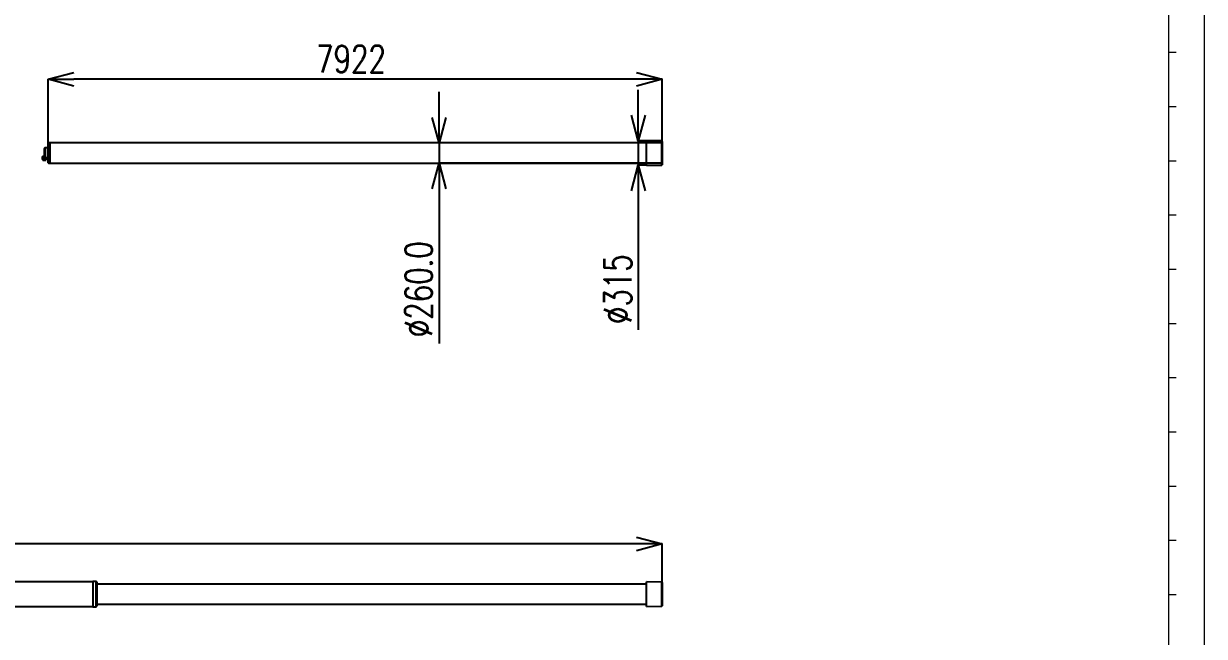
# Model space of a CAD drawing. Header units: millimetres. Extents: x -1 to 4006, y -1 to 3162.
# Drawn here: x 2483 to 4006, y 805 to 1596 of the extents above; entities that cross this region are included whole.
import ezdxf

# ---------------------------------------------------------------- set-up
doc = ezdxf.new("R2010")
doc.units = ezdxf.units.MM
doc.header["$PDSIZE"] = -1
doc.layers.add('レイヤー_1', color=179, linetype='Continuous')
doc.styles.add('SLDTEXTSTYLE1', font='TXT', dxfattribs={"width": 0.75, "bigfont": 'bigfont'})
doc.dimstyles.new('SLDDIMSTYLE5', dxfattribs={"dimtxt": 35, "dimasz": 33.02, "dimexe": 0, "dimexo": 0.0625, "dimgap": 8.75, "dimtad": 1, "dimdec": 1, "dimlfac": 10, "dimrnd": 1e-09, "dimzin": 12, "dimdsep": 46, "dimtxsty": 'SLDTEXTSTYLE1', "dimblk1": 'OPEN30', "dimblk2": 'OPEN30', "dimsah": 1, "dimcen": 0.09, "dimadec": 0, "dimazin": 3, "dimtfac": 1, "dimtdec": 1, "dimtofl": 0, "dimtmove": 0, "dimatfit": 3, "dimldrblk": 'OPEN30', "dimfxl": 1, "dimfrac": 2, "dimtolj": 1, "dimtzin": 12, "dimarcsym": 0})
doc.dimstyles.new('SLDDIMSTYLE6', dxfattribs={"dimtxt": 35, "dimasz": 33.02, "dimexe": 0, "dimexo": 0.0625, "dimgap": 8.75, "dimtad": 1, "dimdec": 1, "dimlfac": 10, "dimrnd": 1e-09, "dimzin": 4, "dimdsep": 46, "dimtxsty": 'SLDTEXTSTYLE1', "dimblk1": 'OPEN30', "dimblk2": 'OPEN30', "dimsah": 1, "dimcen": 0.09, "dimadec": 0, "dimazin": 1, "dimtfac": 1, "dimtdec": 1, "dimtmove": 0, "dimatfit": 0, "dimldrblk": 'OPEN30', "dimfxl": 1, "dimfrac": 2, "dimtolj": 1, "dimtzin": 12, "dimarcsym": 0})
doc.dimstyles.new('SLDDIMSTYLE7', dxfattribs={"dimtxt": 35, "dimasz": 33.02, "dimexe": 0, "dimexo": 0.0625, "dimgap": 8.75, "dimtad": 1, "dimdec": 1, "dimlfac": 10, "dimrnd": 1e-09, "dimzin": 12, "dimdsep": 46, "dimtxsty": 'SLDTEXTSTYLE1', "dimblk1": 'OPEN30', "dimblk2": 'OPEN30', "dimsah": 1, "dimcen": 0.09, "dimadec": 0, "dimazin": 3, "dimtfac": 1, "dimtdec": 1, "dimtmove": 0, "dimatfit": 0, "dimldrblk": 'OPEN30', "dimfxl": 1, "dimfrac": 2, "dimtolj": 1, "dimtzin": 12, "dimarcsym": 0})

# ---------------------------------------------------------------- blocks, each defined once
blk = doc.blocks.new('_Open30')
at = {"color": 0, "linetype": 'ByBlock', "lineweight": -2}
for p, q in [((-1, 0.267949), (0, 0)), ((0, 0), (-1, -0.267949)), ((0, 0), (-1, 0))]:
    blk.add_line(p, q, dxfattribs=at)
blk = doc.blocks.new('*D75')
at = {"layer": 'Defpoints', "color": 0, "ltscale": 10}
for p in [(1536.7, 924.2), (1536.7, 874.5), (3306.6, 874.5)]:
    blk.add_point(p, dxfattribs=at)
at = {"layer": 'レイヤー_1', "color": 0, "lineweight": -2, "ltscale": 10}
for p, q in [((1536.7, 874.6), (1536.7, 924.2)), ((3273.6, 924.2), (1569.7, 924.2)), ((3306.6, 874.6), (3306.6, 924.2))]:
    blk.add_line(p, q, dxfattribs=at)
at = {"layer": 'レイヤー_1', "color": 0, "lineweight": -2, "ltscale": 10, "xscale": 33.02, "yscale": 33.02, "zscale": 33.02, "rotation": 180}
blk.add_blockref('_Open30', (1536.7, 924.2), dxfattribs=at)
at = {"layer": 'レイヤー_1', "color": 0, "lineweight": -2, "ltscale": 10, "xscale": 33.02, "yscale": 33.02, "zscale": 33.02}
blk.add_blockref('_Open30', (3306.6, 924.2), dxfattribs=at)
at = {"layer": 'レイヤー_1', "color": 0, "ltscale": 10, "insert": (2379.8, 968), "char_height": 35, "attachment_point": 2, "style": 'SLDTEXTSTYLE1'}
blk.add_mtext('\\A1;17699', dxfattribs=at)
blk = doc.blocks.new('*D70')
at = {"layer": 'Defpoints', "color": 0, "ltscale": 10}
for p in [(2514.4, 1524), (2514.4, 1441.3), (3306.6, 1443.9)]:
    blk.add_point(p, dxfattribs=at)
at = {"layer": 'レイヤー_1', "color": 0, "lineweight": -2, "ltscale": 10}
for p, q in [((2514.4, 1441.4), (2514.4, 1524)), ((3273.6, 1524), (2547.4, 1524)), ((3306.6, 1444), (3306.6, 1524))]:
    blk.add_line(p, q, dxfattribs=at)
at = {"layer": 'レイヤー_1', "color": 0, "lineweight": -2, "ltscale": 10, "xscale": 33.02, "yscale": 33.02, "zscale": 33.02, "rotation": 180}
blk.add_blockref('_Open30', (2514.4, 1524), dxfattribs=at)
at = {"layer": 'レイヤー_1', "color": 0, "lineweight": -2, "ltscale": 10, "xscale": 33.02, "yscale": 33.02, "zscale": 33.02}
blk.add_blockref('_Open30', (3306.6, 1524), dxfattribs=at)
at = {"layer": 'レイヤー_1', "color": 0, "ltscale": 10, "insert": (2905.2, 1567.8), "char_height": 35, "attachment_point": 2, "style": 'SLDTEXTSTYLE1'}
blk.add_mtext('\\A1;7922', dxfattribs=at)
blk = doc.blocks.new('*D71')
at = {"layer": 'Defpoints', "color": 0, "ltscale": 10}
for p in [(3304.4, 1441.8), (3018.8, 1415.8), (3304.4, 1415.8)]:
    blk.add_point(p, dxfattribs=at)
at = {"layer": 'レイヤー_1', "color": 0, "lineweight": -2, "ltscale": 10}
for p, q in [((3018.8, 1474.8), (3018.8, 1507.9)), ((3304.4, 1441.8), (3018.8, 1441.8)), ((3018.8, 1441.8), (3018.8, 1415.8)), ((3304.4, 1415.8), (3018.8, 1415.8)), ((3018.8, 1382.8), (3018.8, 1183.1))]:
    blk.add_line(p, q, dxfattribs=at)
at = {"layer": 'レイヤー_1', "color": 0, "lineweight": -2, "ltscale": 10, "xscale": 33.02, "yscale": 33.02, "zscale": 33.02}
for p, rotation in [((3018.8, 1441.8), 270), ((3018.8, 1415.8), 90)]:
    blk.add_blockref('_Open30', p, dxfattribs=dict(at, rotation=rotation))
at = {"layer": 'レイヤー_1', "color": 0, "ltscale": 10, "insert": (2975.1, 1253.1), "char_height": 35, "attachment_point": 2, "rotation": 90, "style": 'SLDTEXTSTYLE1'}
blk.add_mtext('\\A1;%%c260.0', dxfattribs=at)
blk = doc.blocks.new('*D72')
at = {"layer": 'Defpoints', "color": 0, "ltscale": 10}
for p in [(3275.8, 1444.6), (3286.4, 1444.6), (3286.4, 1413.1)]:
    blk.add_point(p, dxfattribs=at)
at = {"layer": 'レイヤー_1', "color": 0, "lineweight": -2, "ltscale": 10}
for p, q in [((3275.8, 1477.6), (3275.8, 1510.6)), ((3286.4, 1444.6), (3275.8, 1444.6)), ((3275.8, 1444.6), (3275.8, 1413.1)), ((3286.4, 1413.1), (3275.8, 1413.1)), ((3275.8, 1380.1), (3275.8, 1200.6))]:
    blk.add_line(p, q, dxfattribs=at)
at = {"layer": 'レイヤー_1', "color": 0, "lineweight": -2, "ltscale": 10, "xscale": 33.02, "yscale": 33.02, "zscale": 33.02}
for p, rotation in [((3275.8, 1444.6), 270), ((3275.8, 1413.1), 90)]:
    blk.add_blockref('_Open30', p, dxfattribs=dict(at, rotation=rotation))
at = {"layer": 'レイヤー_1', "color": 0, "ltscale": 10, "insert": (3232, 1253.1), "char_height": 35, "attachment_point": 2, "rotation": 90, "style": 'SLDTEXTSTYLE1'}
blk.add_mtext('\\A1;%%c315', dxfattribs=at)

msp = doc.modelspace()

# ---------------------------------------------------------------- linework, layer by layer
at = {"color": 7, "linetype": 'Continuous', "lineweight": 25, "ltscale": 10}
for p, q in [((2509.6267, 1423.2799), (2509.6267, 1434.83274)), ((2513.93106, 1435.36596), (2510.12233, 1435.33272)), ((2514.4267, 1416.31594), (2514.4267, 1441.32463)), ((2516.4267, 1441.83774), (2514.92233, 1441.82461)), ((2516.4267, 1441.83774), (2516.4267, 1415.80283)), ((3286.4267, 1441.82028), (2516.4267, 1441.82028)), ((3306.13106, 1444.39832), (3286.4267, 1444.57028)), ((3286.4267, 1413.07028), (3286.4267, 1444.57028)), ((3306.6267, 1443.89834), (3306.6267, 1413.74222)), ((2507.1267, 1420.32624), (2507.1267, 1424.18591)), ((2507.1267, 1424.18591), (2507.61797, 1424.18591)), ((2507.61797, 1420.32624), (2507.1267, 1420.32624)), ((2507.1267, 1420.314), (2507.1267, 1420.32624)), ((2507.61797, 1424.68583), (2509.6267, 1424.7209)), ((2509.6267, 1424.22097), (2507.61797, 1424.18591)), ((2507.61797, 1424.18591), (2507.61797, 1420.32624)), ((2507.61797, 1419.81407), (2510.10925, 1419.77059)), ((2509.6267, 1422.35847), (2510.11797, 1422.35847)), ((2509.6267, 1420.44584), (2509.6267, 1422.35847)), ((2510.11797, 1420.44584), (2509.6267, 1420.44584)), ((2509.6267, 1420.32794), (2509.6267, 1420.44584)), ((2509.6267, 1420.32794), (2509.6279, 1420.29306)), ((2510.10925, 1419.78606), (2510.10925, 1419.77059)), ((2510.11797, 1422.35847), (2510.11797, 1420.44584)), ((2510.1267, 1419.77028), (2511.6267, 1419.77028)), ((2511.6267, 1422.90247), (2511.6267, 1422.8154)), ((2511.6267, 1422.90247), (2513.93106, 1422.8803)), ((2511.6267, 1422.57028), (2514.36986, 1422.57028)), ((2511.6267, 1420.45131), (2511.6267, 1422.35532)), ((2514.92233, 1415.81596), (2516.4267, 1415.80283)), ((2516.4267, 1415.82028), (3286.4267, 1415.82028)), ((3286.4267, 1413.07028), (3306.13106, 1413.24224)), ((2571.9267, 875.44546), (1561.9267, 875.44546)), ((2576.44414, 875.66231), (2571.9267, 875.82006)), ((2571.9267, 875.82006), (2571.9267, 843.07085)), ((2576.9267, 875.16261), (2576.9267, 843.7283)), ((3286.4267, 872.44546), (2576.9267, 872.44546)), ((3306.13106, 875.0235), (3286.4267, 875.19546)), ((3286.4267, 843.69546), (3286.4267, 875.19546)), ((3306.6267, 874.52352), (3306.6267, 844.36739)), ((1561.9267, 843.44546), (2571.9267, 843.44546)), ((2571.9267, 843.07085), (2576.44414, 843.2286)), ((2576.9267, 846.44546), (3286.4267, 846.44546)), ((3286.4267, 843.69546), (3306.13106, 843.86741))]:
    msp.add_line(p, q, dxfattribs=at)
at = {"color": 9, "linetype": 'Continuous', "lineweight": 25, "ltscale": 10}
for p, q in [((2510.12233, 1435.33272), (2510.12233, 1422.81918)), ((2513.93106, 1422.8803), (2513.93106, 1435.36596)), ((2514.92233, 1441.82461), (2514.92233, 1415.81596)), ((3306.13106, 1428.82028), (3306.13106, 1444.39832)), ((2507.61797, 1419.82704), (2507.61797, 1419.81407)), ((2510.1267, 1419.95611), (2510.1267, 1419.77028)), ((3306.13106, 1413.24224), (3306.13106, 1428.82028)), ((2576.44414, 859.44546), (2576.44414, 875.66231)), ((3306.13106, 859.44546), (3306.13106, 875.0235)), ((2576.44414, 843.2286), (2576.44414, 859.44546)), ((3306.13106, 843.86741), (3306.13106, 859.44546))]:
    msp.add_line(p, q, dxfattribs=at)
at = {"color": 7, "linetype": 'Continuous', "lineweight": 25, "ltscale": 10, "flags": 128}
for points in [[(2507.61797, 1420.32624), (2508.62523, 1420.3096), (2509.6279, 1420.29306)], [(2510.10925, 1419.78606), (2509.10955, 1419.80248), (2507.61797, 1419.82704)], [(2510.12233, 1422.81918), (2511.12219, 1422.81666), (2511.6267, 1422.8154)]]:
    msp.add_lwpolyline(points, dxfattribs=at)
at = {"color": 7, "linetype": 'Continuous', "lineweight": 25, "ltscale": 100}
for centre, radius, start, end in [((2510.1267, 1434.83274), 0.5, 90.5, 180), ((2513.9267, 1435.86594), 0.5, 270.5, 0), ((2514.9267, 1441.32463), 0.5, 90.5, 180), ((3286.7267, 1437.19759), 0.5, 126.86989765, 233.13010235), ((3306.1267, 1443.89834), 0.5, 0, 89.5), ((2507.6267, 1424.18591), 0.5, 91, 180), ((2507.62632, 1420.32659), 0.49963, 180.04033887, 269.04219876), ((2507.6267, 1420.314), 0.5, 180, 269), ((2514.78174, 1424.43587), 7.16813, 178.00161738, 181.99838262), ((2515.69722, 1420.07664), 8.08311, 178.23045553, 181.76954447), ((2510.10745, 1423.30013), 0.48118, 182.40905307, 271.77230682), ((2510.12161, 1420.45103), 0.49495, 180.60048848, 270.58815789), ((2510.1267, 1420.27028), 0.5, 267.99999956, 270), ((2520.88344, 1420.39272), 10.7656, 179.7172765, 182.32433179), ((2514.9267, 1416.31594), 0.5, 180, 269.5), ((3306.1267, 1413.74222), 0.5, 270.5, 0), ((2576.4267, 875.16261), 0.5, 0, 88), ((3306.1267, 874.52352), 0.5, 0, 89.5), ((3286.7267, 867.82277), 0.5, 126.86989765, 233.13010235), ((2576.4267, 843.7283), 0.5, 272, 0), ((3306.1267, 844.36739), 0.5, 270.5, 0)]:
    msp.add_arc(centre, radius, start, end, dxfattribs=at)
for centre, major_axis, ratio, start_param, end_param in [((2569.8733, 1428.82028), (431.61215, 0), 0.0151169134, 4.5734960106, 4.5770246977), ((2411.3649, 1428.82028), (489.82917, 0), 0.0174550649, 4.9153874799, 4.9185331817), ((2411.37363, 1428.82028), (489.82917, 0), 0.018475829, 4.9153874799, 4.9185149816)]:
    msp.add_ellipse(centre, major_axis=major_axis, ratio=ratio, start_param=start_param, end_param=end_param, dxfattribs=at)
at = {"color": 7, "linetype": 'Continuous', "lineweight": 25, "ltscale": 10}
for points, knots in [([(2509.6267, 1423.2799), (2509.6267, 1423.25684), (2509.6267, 1423.18531), (2509.6267, 1422.99418), (2509.6267, 1422.69599), (2509.6267, 1422.47098), (2509.6267, 1422.35847)], [0, 0, 0, 0, 0.1368533147, 0.4245778494, 0.7122887188, 1, 1, 1, 1]), ([(2509.6279, 1420.29306), (2509.63513, 1420.24582), (2509.64955, 1420.15165), (2509.72141, 1420.01302), (2509.84217, 1419.88017), (2509.96676, 1419.81599), (2510.0546, 1419.79457), (2510.08432, 1419.78923), (2510.10361, 1419.78715), (2510.10912, 1419.78621), (2510.10922, 1419.78609), (2510.10925, 1419.78606)], [0, 0, 0, 0, 0.1564513744, 0.3119193484, 0.5415929164, 0.8480035005, 0.9159584496, 0.9548303981, 0.993767903, 0.9982298226, 1, 1, 1, 1]), ([(2510.11797, 1422.35847), (2510.11795, 1422.41472), (2510.1179, 1422.52723), (2510.11909, 1422.67633), (2510.12071, 1422.77189), (2510.12194, 1422.80765), (2510.12233, 1422.81918)], [0, 0, 0, 0, 0.2876768392, 0.5753718198, 0.863119969, 1, 1, 1, 1]), ([(2511.6267, 1422.65669), (2511.6267, 1422.63594), (2511.6267, 1422.57255), (2511.6267, 1422.46296), (2511.6267, 1422.38127), (2511.6267, 1422.35532)], [0, 0, 0, 0, 0.2492269998, 0.7615626165, 1, 1, 1, 1]), ([(2511.6267, 1420.45131), (2511.6267, 1420.39503), (2511.6267, 1420.28247), (2511.6267, 1420.13368), (2511.6267, 1420.0149), (2511.6267, 1419.9798), (2511.6267, 1419.96186)], [0, 0, 0, 0, 0.2472022398, 0.494403527, 0.7416297657, 1, 1, 1, 1]), ([(2514.4267, 1422.33347), (2514.42033, 1422.39922), (2514.40758, 1422.5308), (2514.30809, 1422.70419), (2514.16453, 1422.82705), (2514.02834, 1422.87541), (2513.95104, 1422.8793), (2513.93106, 1422.8803)], [0, 0, 0, 0, 0.2413472577, 0.4829739576, 0.7149219182, 0.9262987227, 1, 1, 1, 1])]:
    msp.add_open_spline(points, degree=3, knots=knots, dxfattribs=at)
at = {"layer": 'レイヤー_1', "color": 179, "lineweight": 18, "ltscale": 10}
for p, q in [((4006.49771, -1.04618), (4006.49771, 2808.96662)), ((3960.73995, 48.95938), (3960.73995, 2763.96678)), ((3960.73995, 1558.96196), (3969.89012, 1558.96196)), ((3960.73995, 1488.96106), (3969.89012, 1488.96106)), ((3960.73995, 1418.96016), (3969.89012, 1418.96016)), ((3960.73995, 1348.95927), (3969.89012, 1348.95927)), ((3960.73995, 1278.96182), (3969.89012, 1278.96182)), ((3960.73995, 1208.96092), (3969.89012, 1208.96092)), ((3960.73995, 1138.96003), (3969.89012, 1138.96003)), ((3960.73995, 1068.96258), (3969.89012, 1068.96258)), ((3960.73995, 998.96168), (3969.89012, 998.96168)), ((3960.73995, 928.96423), (3969.89012, 928.96423)), ((3960.73995, 858.96334), (3969.89012, 858.96334))]:
    msp.add_line(p, q, dxfattribs=at)

# ---------------------------------------------------------------- dimensions: what is measured, and where the dimension line sits
at = {"layer": 'レイヤー_1', "ltscale": 10}
for base, p1, p2, picture, middle in [((2514.4267, 1524.03388), (3306.6267, 1443.89834), (2514.4267, 1441.32463), '*D70', (2905.19049, 1524.03388)), ((1536.7267, 924.24272), (3306.6267, 874.52352), (1536.7267, 874.52352), '*D75', (2379.80388, 924.24272))]:
    dim = msp.add_linear_dim(base=base, p1=p1, p2=p2, dimstyle='SLDDIMSTYLE5', dxfattribs=at)
    dim.commit()
    dim.dimension.update_dxf_attribs({"geometry": picture, "text_midpoint": middle, "dimtype": 160})
for base, p1, p2, dimstyle, picture, middle in [((3275.77864, 1444.57028), (3286.4267, 1413.07028), (3286.4267, 1444.57028), 'SLDDIMSTYLE7', '*D72', (3275.77864, 1253.07028)), ((3018.81799, 1415.82028), (3304.4267, 1441.82028), (3304.4267, 1415.82028), 'SLDDIMSTYLE6', '*D71', (3018.81799, 1253.07028))]:
    dim = msp.add_linear_dim(base=base, p1=p1, p2=p2, angle=90, text='%%c<>', dimstyle=dimstyle, dxfattribs=at)
    dim.commit()
    dim.dimension.update_dxf_attribs({"geometry": picture, "text_midpoint": middle, "dimtype": 160})

doc.saveas('drawing.dxf')
